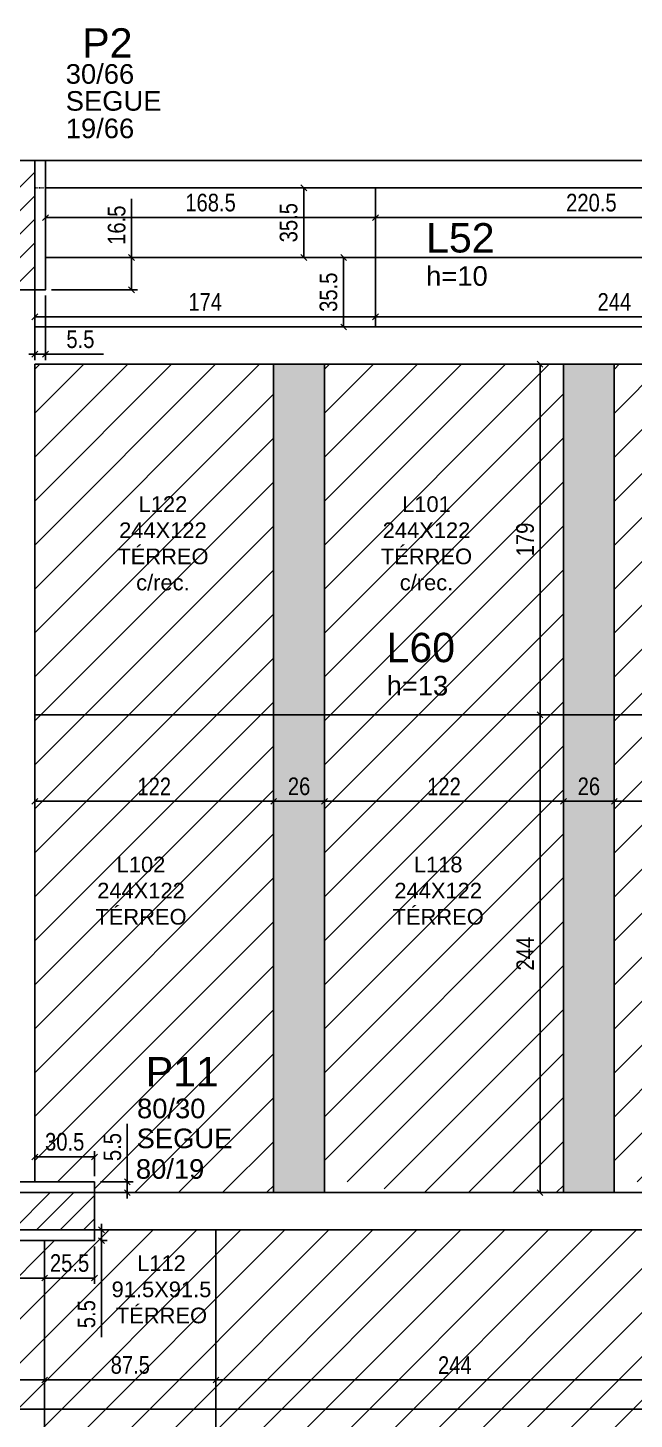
# Model space of a CAD drawing. Header units: millimetres. Extents: x 3753 to 7374, y 1906 to 3298.
# Drawn here: x 4261 to 4570, y 2582 to 3292 of the extents above; entities that cross this region are included whole.
import ezdxf

# ---------------------------------------------------------------- set-up
doc = ezdxf.new("R2010")
doc.units = ezdxf.units.MM
doc.linetypes.add('ESTILO_TQS_0004', pattern=[2, 0.5, -0.4, 0.1, -0.4, 0.1, -0.5])
for name, color, linetype in [('3', 3, 'Continuous'), ('4', 4, 'Continuous'), ('7', 7, 'Continuous'), ('AUX00', 7, 'Continuous'), ('Painéis', 200, 'Continuous')]:
    doc.layers.add(name, color=color, linetype=linetype)
doc.layers.add('Hachura', color=251, linetype='Continuous', lineweight=9)
doc.layers.add('REAPROVEITAMENTO', color=251, linetype='Continuous', lineweight=9)
doc.styles.add('COTA TECNICA-50', font='techl___.ttf', dxfattribs={"height": 9})
doc.styles.get("Standard").update_dxf_attribs({"font": 'arial.ttf'})
doc.dimstyles.new('COTA PAINEL-50', dxfattribs={"dimtxt": 9, "dimasz": 3, "dimexe": 3, "dimexo": 3, "dimgap": 3, "dimtad": 1, "dimdec": 1, "dimzin": 12, "dimdsep": 46, "dimtxsty": 'COTA TECNICA-50', "dimblk1": 'OBLIQUE', "dimblk2": 'OBLIQUE', "dimsah": 1, "dimcen": 0.9, "dimclrd": 4, "dimclre": 4, "dimclrt": 240, "dimadec": 1, "dimazin": 3, "dimtfac": 1, "dimtdec": 1, "dimtmove": 0, "dimatfit": 3, "dimfxl": 1, "dimtolj": 1, "dimtzin": 12, "dimarcsym": 0})

# ---------------------------------------------------------------- blocks, each defined once
blk = doc.blocks.new('_Oblique')
at = {"color": 0, "linetype": 'ByBlock', "lineweight": -2}
blk.add_line((-0.5, -0.5), (0.5, 0.5), dxfattribs=at)
blk = doc.blocks.new('*D4')
at = {"layer": 'Defpoints', "color": 0, "transparency": 16777216}
for p in [(4294.66, 2715.39), (4264.15, 2702.67), (4294.66, 2702.67)]:
    blk.add_point(p, dxfattribs=at)
at = {"layer": 'Painéis', "color": 4, "lineweight": -2, "transparency": 16777216}
for p, q in [((4264.15, 2705.67), (4264.15, 2718.39)), ((4264.15, 2715.39), (4294.66, 2715.39)), ((4294.66, 2705.67), (4294.66, 2718.39))]:
    blk.add_line(p, q, dxfattribs=at)
at = {"layer": 'Painéis', "color": 4, "lineweight": -2, "transparency": 16777216, "xscale": 3, "yscale": 3, "zscale": 3, "rotation": 180}
blk.add_blockref('_Oblique', (4264.15, 2715.39), dxfattribs=at)
at = {"layer": 'Painéis', "color": 4, "lineweight": -2, "transparency": 16777216, "xscale": 3, "yscale": 3, "zscale": 3}
blk.add_blockref('_Oblique', (4294.66, 2715.39), dxfattribs=at)
at = {"layer": 'Painéis', "color": 240, "transparency": 16777216, "insert": (4279.41, 2723.09), "char_height": 9, "attachment_point": 5, "style": 'COTA TECNICA-50'}
blk.add_mtext('\\A1;30.5', dxfattribs=at)
blk = doc.blocks.new('*D5')
at = {"layer": 'Defpoints', "color": 0, "transparency": 16777216}
for p in [(4294.66, 2702.67), (4311.4, 2702.67), (4294.66, 2697.17)]:
    blk.add_point(p, dxfattribs=at)
at = {"layer": 'Painéis', "color": 4, "lineweight": -2, "transparency": 16777216}
for p, q in [((4311.4, 2702.67), (4311.4, 2732.23)), ((4297.66, 2702.67), (4314.4, 2702.67)), ((4311.4, 2697.17), (4311.4, 2702.67)), ((4297.66, 2697.17), (4314.4, 2697.17)), ((4311.4, 2697.17), (4311.4, 2694.17))]:
    blk.add_line(p, q, dxfattribs=at)
at = {"layer": 'Painéis', "color": 4, "lineweight": -2, "transparency": 16777216, "xscale": 3, "yscale": 3, "zscale": 3}
for p, rotation in [((4311.4, 2702.67), 270), ((4311.4, 2697.17), 90)]:
    blk.add_blockref('_Oblique', p, dxfattribs=dict(at, rotation=rotation))
at = {"layer": 'Painéis', "color": 240, "transparency": 16777216, "insert": (4303.8, 2720.45), "char_height": 9, "attachment_point": 5, "rotation": 90, "style": 'COTA TECNICA-50'}
blk.add_mtext('\\A1;5.5', dxfattribs=at)
blk = doc.blocks.new('*D8')
at = {"layer": 'Defpoints', "color": 0, "transparency": 16777216}
for p in [(4264.14, 2897), (4264.14, 2896.99), (4386.13, 2897)]:
    blk.add_point(p, dxfattribs=at)
at = {"layer": 'Painéis', "color": 4, "lineweight": -2, "transparency": 16777216}
for p, q in [((4264.14, 2899.99), (4264.14, 2900)), ((4386.13, 2897), (4264.14, 2897))]:
    blk.add_line(p, q, dxfattribs=at)
at = {"layer": 'Painéis', "color": 4, "lineweight": -2, "transparency": 16777216, "xscale": 3, "yscale": 3, "zscale": 3, "rotation": 180}
blk.add_blockref('_Oblique', (4264.14, 2897), dxfattribs=at)
at = {"layer": 'Painéis', "color": 4, "lineweight": -2, "transparency": 16777216, "xscale": 3, "yscale": 3, "zscale": 3}
blk.add_blockref('_Oblique', (4386.13, 2897), dxfattribs=at)
at = {"layer": 'Painéis', "color": 240, "transparency": 16777216, "insert": (4325.14, 2904.56), "char_height": 9, "attachment_point": 5, "style": 'COTA TECNICA-50'}
blk.add_mtext('\\A1;122', dxfattribs=at)
blk = doc.blocks.new('*D75')
at = {"color": 4, "lineweight": -2, "transparency": 16777216}
blk.add_line((4600.66, 2601.54), (4356.66, 2601.54), dxfattribs=at)
at = {"layer": 'Defpoints', "color": 0, "transparency": 16777216}
for p in [(4356.66, 2601.54), (4356.66, 2601.54), (4600.66, 2601.54)]:
    blk.add_point(p, dxfattribs=at)
at = {"color": 4, "lineweight": -2, "transparency": 16777216, "xscale": 3, "yscale": 3, "zscale": 3, "rotation": 180}
blk.add_blockref('_Oblique', (4356.66, 2601.54), dxfattribs=at)
at = {"color": 4, "lineweight": -2, "transparency": 16777216, "xscale": 3, "yscale": 3, "zscale": 3}
blk.add_blockref('_Oblique', (4600.66, 2601.54), dxfattribs=at)
at = {"color": 240, "transparency": 16777216, "insert": (4478.66, 2609.11), "char_height": 9, "attachment_point": 5, "style": 'COTA TECNICA-50'}
blk.add_mtext('\\A1;244', dxfattribs=at)
blk = doc.blocks.new('*D275')
at = {"color": 4, "lineweight": -2, "transparency": 16777216}
for p, q in [((4356.66, 2601.54), (4269.16, 2601.54)), ((4269.16, 2599.17), (4269.16, 2598.54))]:
    blk.add_line(p, q, dxfattribs=at)
at = {"layer": 'Defpoints', "color": 0, "transparency": 16777216}
for p in [(4269.16, 2602.17), (4269.16, 2601.54), (4356.66, 2601.54)]:
    blk.add_point(p, dxfattribs=at)
at = {"color": 4, "lineweight": -2, "transparency": 16777216, "xscale": 3, "yscale": 3, "zscale": 3, "rotation": 180}
blk.add_blockref('_Oblique', (4269.16, 2601.54), dxfattribs=at)
at = {"color": 4, "lineweight": -2, "transparency": 16777216, "xscale": 3, "yscale": 3, "zscale": 3}
blk.add_blockref('_Oblique', (4356.66, 2601.54), dxfattribs=at)
at = {"color": 240, "transparency": 16777216, "insert": (4312.91, 2609.16), "char_height": 9, "attachment_point": 5, "style": 'COTA TECNICA-50'}
blk.add_mtext('\\A1;87.5', dxfattribs=at)
blk = doc.blocks.new('*D278')
at = {"color": 4, "lineweight": -2, "transparency": 16777216}
for p, q in [((4269.16, 2669.67), (4269.16, 2650.59)), ((4294.66, 2669.67), (4294.66, 2650.59)), ((4269.16, 2653.59), (4294.66, 2653.59))]:
    blk.add_line(p, q, dxfattribs=at)
at = {"layer": 'Defpoints', "color": 0, "transparency": 16777216}
for p in [(4269.16, 2672.67), (4294.66, 2672.67), (4294.66, 2653.59)]:
    blk.add_point(p, dxfattribs=at)
at = {"color": 4, "lineweight": -2, "transparency": 16777216, "xscale": 3, "yscale": 3, "zscale": 3, "rotation": 180}
blk.add_blockref('_Oblique', (4269.16, 2653.59), dxfattribs=at)
at = {"color": 4, "lineweight": -2, "transparency": 16777216, "xscale": 3, "yscale": 3, "zscale": 3}
blk.add_blockref('_Oblique', (4294.66, 2653.59), dxfattribs=at)
at = {"color": 240, "transparency": 16777216, "insert": (4281.91, 2661.19), "char_height": 9, "attachment_point": 5, "style": 'COTA TECNICA-50'}
blk.add_mtext('\\A1;25.5', dxfattribs=at)
blk = doc.blocks.new('*D279')
at = {"color": 4, "lineweight": -2, "transparency": 16777216}
for p, q in [((4298.17, 2678.17), (4298.17, 2681.17)), ((4297.66, 2678.17), (4301.17, 2678.17)), ((4297.66, 2672.67), (4301.17, 2672.67)), ((4298.17, 2678.17), (4298.17, 2672.67)), ((4298.17, 2672.67), (4298.17, 2623.36))]:
    blk.add_line(p, q, dxfattribs=at)
at = {"layer": 'Defpoints', "color": 0, "transparency": 16777216}
for p in [(4294.66, 2678.17), (4294.66, 2672.67), (4298.17, 2672.67)]:
    blk.add_point(p, dxfattribs=at)
at = {"color": 4, "lineweight": -2, "transparency": 16777216, "xscale": 3, "yscale": 3, "zscale": 3}
for p, rotation in [((4298.17, 2678.17), 270), ((4298.17, 2672.67), 90)]:
    blk.add_blockref('_Oblique', p, dxfattribs=dict(at, rotation=rotation))
at = {"color": 240, "transparency": 16777216, "insert": (4290.58, 2635.14), "char_height": 9, "attachment_point": 5, "rotation": 90, "style": 'COTA TECNICA-50'}
blk.add_mtext('\\A1;5.5', dxfattribs=at)
blk = doc.blocks.new('*D280')
at = {"color": 4, "lineweight": -2, "transparency": 16777216}
for p, q in [((4036.16, 2601.85), (4036.16, 2604.54)), ((4269.16, 2601.54), (4036.16, 2601.54)), ((4269.16, 2601.85), (4269.16, 2604.54))]:
    blk.add_line(p, q, dxfattribs=at)
at = {"layer": 'Defpoints', "color": 0, "transparency": 16777216}
for p in [(4036.16, 2601.54), (4036.16, 2598.85), (4269.16, 2598.85)]:
    blk.add_point(p, dxfattribs=at)
at = {"color": 4, "lineweight": -2, "transparency": 16777216, "xscale": 3, "yscale": 3, "zscale": 3, "rotation": 180}
blk.add_blockref('_Oblique', (4036.16, 2601.54), dxfattribs=at)
at = {"color": 4, "lineweight": -2, "transparency": 16777216, "xscale": 3, "yscale": 3, "zscale": 3}
blk.add_blockref('_Oblique', (4269.16, 2601.54), dxfattribs=at)
at = {"color": 240, "transparency": 16777216, "insert": (4152.66, 2609.24), "char_height": 9, "attachment_point": 5, "style": 'COTA TECNICA-50'}
blk.add_mtext('\\A1;233', dxfattribs=at)
blk = doc.blocks.new('*D282')
at = {"color": 4, "lineweight": -2, "transparency": 16777216}
for p, q in [((4214.66, 2669.67), (4214.66, 2650.59)), ((4269.16, 2669.67), (4269.16, 2650.59)), ((4269.16, 2653.59), (4214.66, 2653.59))]:
    blk.add_line(p, q, dxfattribs=at)
at = {"layer": 'Defpoints', "color": 0, "transparency": 16777216}
for p in [(4214.66, 2672.67), (4269.16, 2672.67), (4214.66, 2653.59)]:
    blk.add_point(p, dxfattribs=at)
at = {"color": 4, "lineweight": -2, "transparency": 16777216, "xscale": 3, "yscale": 3, "zscale": 3, "rotation": 180}
blk.add_blockref('_Oblique', (4214.66, 2653.59), dxfattribs=at)
at = {"color": 4, "lineweight": -2, "transparency": 16777216, "xscale": 3, "yscale": 3, "zscale": 3}
blk.add_blockref('_Oblique', (4269.16, 2653.59), dxfattribs=at)
at = {"color": 240, "transparency": 16777216, "insert": (4241.91, 2661.19), "char_height": 9, "attachment_point": 5, "style": 'COTA TECNICA-50'}
blk.add_mtext('\\A1;54.5', dxfattribs=at)
blk = doc.blocks.new('*D245')
at = {"layer": 'Defpoints', "color": 0, "transparency": 16777216}
for p in [(4386.13, 2897), (4412.13, 2897), (4412.13, 2897)]:
    blk.add_point(p, dxfattribs=at)
at = {"layer": 'Painéis', "color": 4, "lineweight": -2, "transparency": 16777216}
blk.add_line((4386.13, 2897), (4412.13, 2897), dxfattribs=at)
at = {"layer": 'Painéis', "color": 4, "lineweight": -2, "transparency": 16777216, "xscale": 3, "yscale": 3, "zscale": 3, "rotation": 180}
blk.add_blockref('_Oblique', (4386.13, 2897), dxfattribs=at)
at = {"layer": 'Painéis', "color": 4, "lineweight": -2, "transparency": 16777216, "xscale": 3, "yscale": 3, "zscale": 3}
blk.add_blockref('_Oblique', (4412.13, 2897), dxfattribs=at)
at = {"layer": 'Painéis', "color": 240, "transparency": 16777216, "insert": (4399.13, 2904.6), "char_height": 9, "attachment_point": 5, "style": 'COTA TECNICA-50'}
blk.add_mtext('\\A1;26', dxfattribs=at)
blk = doc.blocks.new('*D246')
at = {"layer": 'Defpoints', "color": 0, "transparency": 16777216}
for p in [(4412.13, 2897), (4534.13, 2897), (4534.13, 2897)]:
    blk.add_point(p, dxfattribs=at)
at = {"layer": 'Painéis', "color": 4, "lineweight": -2, "transparency": 16777216}
blk.add_line((4412.13, 2897), (4534.13, 2897), dxfattribs=at)
at = {"layer": 'Painéis', "color": 4, "lineweight": -2, "transparency": 16777216, "xscale": 3, "yscale": 3, "zscale": 3, "rotation": 180}
blk.add_blockref('_Oblique', (4412.13, 2897), dxfattribs=at)
at = {"layer": 'Painéis', "color": 4, "lineweight": -2, "transparency": 16777216, "xscale": 3, "yscale": 3, "zscale": 3}
blk.add_blockref('_Oblique', (4534.13, 2897), dxfattribs=at)
at = {"layer": 'Painéis', "color": 240, "transparency": 16777216, "insert": (4473.13, 2904.56), "char_height": 9, "attachment_point": 5, "style": 'COTA TECNICA-50'}
blk.add_mtext('\\A1;122', dxfattribs=at)
blk = doc.blocks.new('*D247')
at = {"layer": 'Defpoints', "color": 0, "transparency": 16777216}
for p in [(4534.13, 2897), (4560.13, 2897), (4560.13, 2897)]:
    blk.add_point(p, dxfattribs=at)
at = {"layer": 'Painéis', "color": 4, "lineweight": -2, "transparency": 16777216}
blk.add_line((4534.13, 2897), (4560.13, 2897), dxfattribs=at)
at = {"layer": 'Painéis', "color": 4, "lineweight": -2, "transparency": 16777216, "xscale": 3, "yscale": 3, "zscale": 3, "rotation": 180}
blk.add_blockref('_Oblique', (4534.13, 2897), dxfattribs=at)
at = {"layer": 'Painéis', "color": 4, "lineweight": -2, "transparency": 16777216, "xscale": 3, "yscale": 3, "zscale": 3}
blk.add_blockref('_Oblique', (4560.13, 2897), dxfattribs=at)
at = {"layer": 'Painéis', "color": 240, "transparency": 16777216, "insert": (4547.13, 2904.6), "char_height": 9, "attachment_point": 5, "style": 'COTA TECNICA-50'}
blk.add_mtext('\\A1;26', dxfattribs=at)
blk = doc.blocks.new('*D248')
at = {"layer": 'Defpoints', "color": 0, "transparency": 16777216}
for p in [(4560.13, 2897), (4682.16, 2897), (4682.16, 2897)]:
    blk.add_point(p, dxfattribs=at)
at = {"layer": 'Painéis', "color": 4, "lineweight": -2, "transparency": 16777216}
blk.add_line((4560.13, 2897), (4682.16, 2897), dxfattribs=at)
at = {"layer": 'Painéis', "color": 4, "lineweight": -2, "transparency": 16777216, "xscale": 3, "yscale": 3, "zscale": 3, "rotation": 180}
blk.add_blockref('_Oblique', (4560.13, 2897), dxfattribs=at)
at = {"layer": 'Painéis', "color": 4, "lineweight": -2, "transparency": 16777216, "xscale": 3, "yscale": 3, "zscale": 3}
blk.add_blockref('_Oblique', (4682.16, 2897), dxfattribs=at)
at = {"layer": 'Painéis', "color": 240, "transparency": 16777216, "insert": (4621.14, 2904.56), "char_height": 9, "attachment_point": 5, "style": 'COTA TECNICA-50'}
blk.add_mtext('\\A1;122', dxfattribs=at)
blk = doc.blocks.new('*D23')
at = {"layer": 'Defpoints', "color": 0, "transparency": 16777216}
for p in [(4522.2, 2941.17), (4522.2, 2941.17), (4522.2, 2697.17)]:
    blk.add_point(p, dxfattribs=at)
at = {"layer": 'Painéis', "color": 4, "lineweight": -2, "transparency": 16777216}
blk.add_line((4522.2, 2697.17), (4522.2, 2941.17), dxfattribs=at)
at = {"layer": 'Painéis', "color": 4, "lineweight": -2, "transparency": 16777216, "xscale": 3, "yscale": 3, "zscale": 3}
for p, rotation in [((4522.2, 2941.17), 90), ((4522.2, 2697.17), 270)]:
    blk.add_blockref('_Oblique', p, dxfattribs=dict(at, rotation=rotation))
at = {"layer": 'Painéis', "color": 240, "transparency": 16777216, "insert": (4514.63, 2819.17), "char_height": 9, "attachment_point": 5, "rotation": 90, "style": 'COTA TECNICA-50'}
blk.add_mtext('\\A1;244', dxfattribs=at)
blk = doc.blocks.new('*D24')
at = {"layer": 'Defpoints', "color": 0, "transparency": 16777216}
for p in [(4522.2, 3120.17), (4522.2, 3120.17), (4522.2, 2941.17)]:
    blk.add_point(p, dxfattribs=at)
at = {"layer": 'Painéis', "color": 4, "lineweight": -2, "transparency": 16777216}
blk.add_line((4522.2, 2941.17), (4522.2, 3120.17), dxfattribs=at)
at = {"layer": 'Painéis', "color": 4, "lineweight": -2, "transparency": 16777216, "xscale": 3, "yscale": 3, "zscale": 3}
for p, rotation in [((4522.2, 3120.17), 90), ((4522.2, 2941.17), 270)]:
    blk.add_blockref('_Oblique', p, dxfattribs=dict(at, rotation=rotation))
at = {"layer": 'Painéis', "color": 240, "transparency": 16777216, "insert": (4514.6, 3030.67), "char_height": 9, "attachment_point": 5, "rotation": 90, "style": 'COTA TECNICA-50'}
blk.add_mtext('\\A1;179', dxfattribs=at)
blk = doc.blocks.new('*D268')
at = {"layer": 'Defpoints', "color": 0, "transparency": 16777216}
for p in [(4269.66, 3174.67), (4313.57, 3174.67), (4269.66, 3158.17)]:
    blk.add_point(p, dxfattribs=at)
at = {"layer": 'Painéis', "color": 4, "lineweight": -2, "transparency": 16777216}
for p, q in [((4313.57, 3174.67), (4313.57, 3204.64)), ((4272.66, 3174.67), (4316.57, 3174.67)), ((4313.57, 3158.17), (4313.57, 3174.67)), ((4272.66, 3158.17), (4316.57, 3158.17))]:
    blk.add_line(p, q, dxfattribs=at)
at = {"layer": 'Painéis', "color": 4, "lineweight": -2, "transparency": 16777216, "xscale": 3, "yscale": 3, "zscale": 3}
for p, rotation in [((4313.57, 3174.67), 90), ((4313.57, 3158.17), 270)]:
    blk.add_blockref('_Oblique', p, dxfattribs=dict(at, rotation=rotation))
at = {"layer": 'Painéis', "color": 240, "transparency": 16777216, "insert": (4305.97, 3191.15), "char_height": 9, "attachment_point": 5, "rotation": 90, "style": 'COTA TECNICA-50'}
blk.add_mtext('\\A1;16.5', dxfattribs=at)
blk = doc.blocks.new('*D53')
at = {"layer": 'Defpoints', "color": 0, "transparency": 16777216}
for p in [(4264.16, 3158.17), (4269.66, 3158.17), (4269.66, 3125.26)]:
    blk.add_point(p, dxfattribs=at)
at = {"layer": 'Painéis', "color": 4, "lineweight": -2, "transparency": 16777216}
for p, q in [((4264.16, 3155.17), (4264.16, 3122.26)), ((4269.66, 3155.17), (4269.66, 3122.26)), ((4264.16, 3125.26), (4261.16, 3125.26)), ((4264.16, 3125.26), (4269.66, 3125.26)), ((4269.66, 3125.26), (4299.22, 3125.26))]:
    blk.add_line(p, q, dxfattribs=at)
at = {"layer": 'Painéis', "color": 4, "lineweight": -2, "transparency": 16777216, "xscale": 3, "yscale": 3, "zscale": 3}
blk.add_blockref('_Oblique', (4264.16, 3125.26), dxfattribs=at)
at = {"layer": 'Painéis', "color": 4, "lineweight": -2, "transparency": 16777216, "xscale": 3, "yscale": 3, "zscale": 3, "rotation": 180}
blk.add_blockref('_Oblique', (4269.66, 3125.26), dxfattribs=at)
at = {"layer": 'Painéis', "color": 240, "transparency": 16777216, "insert": (4287.44, 3132.86), "char_height": 9, "attachment_point": 5, "style": 'COTA TECNICA-50'}
blk.add_mtext('\\A1;5.5', dxfattribs=at)
blk = doc.blocks.new('*D270')
at = {"layer": 'Defpoints', "color": 0, "transparency": 16777216}
for p in [(4264.16, 3144.4), (4438.16, 3144.4), (4438.16, 3144.4)]:
    blk.add_point(p, dxfattribs=at)
at = {"layer": 'Painéis', "color": 4, "lineweight": -2, "transparency": 16777216}
blk.add_line((4264.16, 3144.4), (4438.16, 3144.4), dxfattribs=at)
at = {"layer": 'Painéis', "color": 4, "lineweight": -2, "transparency": 16777216, "xscale": 3, "yscale": 3, "zscale": 3, "rotation": 180}
blk.add_blockref('_Oblique', (4264.16, 3144.4), dxfattribs=at)
at = {"layer": 'Painéis', "color": 4, "lineweight": -2, "transparency": 16777216, "xscale": 3, "yscale": 3, "zscale": 3}
blk.add_blockref('_Oblique', (4438.16, 3144.4), dxfattribs=at)
at = {"layer": 'Painéis', "color": 240, "transparency": 16777216, "insert": (4351.16, 3151.96), "char_height": 9, "attachment_point": 5, "style": 'COTA TECNICA-50'}
blk.add_mtext('\\A1;174', dxfattribs=at)
blk = doc.blocks.new('*D55')
at = {"layer": 'Defpoints', "color": 0, "transparency": 16777216}
for p in [(4438.16, 3144.4), (4682.16, 3144.4), (4682.16, 3144.4)]:
    blk.add_point(p, dxfattribs=at)
at = {"layer": 'Painéis', "color": 4, "lineweight": -2, "transparency": 16777216}
blk.add_line((4438.16, 3144.4), (4682.16, 3144.4), dxfattribs=at)
at = {"layer": 'Painéis', "color": 4, "lineweight": -2, "transparency": 16777216, "xscale": 3, "yscale": 3, "zscale": 3, "rotation": 180}
blk.add_blockref('_Oblique', (4438.16, 3144.4), dxfattribs=at)
at = {"layer": 'Painéis', "color": 4, "lineweight": -2, "transparency": 16777216, "xscale": 3, "yscale": 3, "zscale": 3}
blk.add_blockref('_Oblique', (4682.16, 3144.4), dxfattribs=at)
at = {"layer": 'Painéis', "color": 240, "transparency": 16777216, "insert": (4560.16, 3151.96), "char_height": 9, "attachment_point": 5, "style": 'COTA TECNICA-50'}
blk.add_mtext('\\A1;244', dxfattribs=at)
blk = doc.blocks.new('*D56')
at = {"layer": 'Defpoints', "color": 0, "transparency": 16777216}
for p in [(4438.16, 3195.01), (4438.16, 3195.01), (4658.66, 3195.01)]:
    blk.add_point(p, dxfattribs=at)
at = {"layer": 'Painéis', "color": 4, "lineweight": -2, "transparency": 16777216}
blk.add_line((4658.66, 3195.01), (4438.16, 3195.01), dxfattribs=at)
at = {"layer": 'Painéis', "color": 4, "lineweight": -2, "transparency": 16777216, "xscale": 3, "yscale": 3, "zscale": 3, "rotation": 180}
blk.add_blockref('_Oblique', (4438.16, 3195.01), dxfattribs=at)
at = {"layer": 'Painéis', "color": 4, "lineweight": -2, "transparency": 16777216, "xscale": 3, "yscale": 3, "zscale": 3}
blk.add_blockref('_Oblique', (4658.66, 3195.01), dxfattribs=at)
at = {"layer": 'Painéis', "color": 240, "transparency": 16777216, "insert": (4548.41, 3202.61), "char_height": 9, "attachment_point": 5, "style": 'COTA TECNICA-50'}
blk.add_mtext('\\A1;220.5', dxfattribs=at)
blk = doc.blocks.new('*D57')
at = {"layer": 'Defpoints', "color": 0, "transparency": 16777216}
for p in [(4269.66, 3195.01), (4269.66, 3195.01), (4438.16, 3195.01)]:
    blk.add_point(p, dxfattribs=at)
at = {"layer": 'Painéis', "color": 4, "lineweight": -2, "transparency": 16777216}
blk.add_line((4438.16, 3195.01), (4269.66, 3195.01), dxfattribs=at)
at = {"layer": 'Painéis', "color": 4, "lineweight": -2, "transparency": 16777216, "xscale": 3, "yscale": 3, "zscale": 3, "rotation": 180}
blk.add_blockref('_Oblique', (4269.66, 3195.01), dxfattribs=at)
at = {"layer": 'Painéis', "color": 4, "lineweight": -2, "transparency": 16777216, "xscale": 3, "yscale": 3, "zscale": 3}
blk.add_blockref('_Oblique', (4438.16, 3195.01), dxfattribs=at)
at = {"layer": 'Painéis', "color": 240, "transparency": 16777216, "insert": (4353.91, 3202.63), "char_height": 9, "attachment_point": 5, "style": 'COTA TECNICA-50'}
blk.add_mtext('\\A1;168.5', dxfattribs=at)
blk = doc.blocks.new('*D58')
at = {"layer": 'Defpoints', "color": 0, "transparency": 16777216}
for p in [(4421.87, 3174.67), (4422.63, 3174.67), (4422.63, 3139.17)]:
    blk.add_point(p, dxfattribs=at)
at = {"layer": 'Painéis', "color": 4, "lineweight": -2, "transparency": 16777216}
for p, q in [((4419.63, 3174.67), (4418.87, 3174.67)), ((4421.87, 3139.17), (4421.87, 3174.67)), ((4419.63, 3139.17), (4418.87, 3139.17))]:
    blk.add_line(p, q, dxfattribs=at)
at = {"layer": 'Painéis', "color": 4, "lineweight": -2, "transparency": 16777216, "xscale": 3, "yscale": 3, "zscale": 3}
for p, rotation in [((4421.87, 3174.67), 90), ((4421.87, 3139.17), 270)]:
    blk.add_blockref('_Oblique', p, dxfattribs=dict(at, rotation=rotation))
at = {"layer": 'Painéis', "color": 240, "transparency": 16777216, "insert": (4414.17, 3156.92), "char_height": 9, "attachment_point": 5, "rotation": 90, "style": 'COTA TECNICA-50'}
blk.add_mtext('\\A1;35.5', dxfattribs=at)
blk = doc.blocks.new('*D59')
at = {"layer": 'Defpoints', "color": 0, "transparency": 16777216}
for p in [(4401.5, 3210.17), (4403.38, 3210.17), (4403.38, 3174.67)]:
    blk.add_point(p, dxfattribs=at)
at = {"layer": 'Painéis', "color": 4, "lineweight": -2, "transparency": 16777216}
for p, q in [((4400.38, 3210.17), (4398.5, 3210.17)), ((4401.5, 3174.67), (4401.5, 3210.17)), ((4400.38, 3174.67), (4398.5, 3174.67))]:
    blk.add_line(p, q, dxfattribs=at)
at = {"layer": 'Painéis', "color": 4, "lineweight": -2, "transparency": 16777216, "xscale": 3, "yscale": 3, "zscale": 3}
for p, rotation in [((4401.5, 3210.17), 90), ((4401.5, 3174.67), 270)]:
    blk.add_blockref('_Oblique', p, dxfattribs=dict(at, rotation=rotation))
at = {"layer": 'Painéis', "color": 240, "transparency": 16777216, "insert": (4393.8, 3192.42), "char_height": 9, "attachment_point": 5, "rotation": 90, "style": 'COTA TECNICA-50'}
blk.add_mtext('\\A1;35.5', dxfattribs=at)

msp = doc.modelspace()

# ---------------------------------------------------------------- hatches: boundary and pattern name
at = {"layer": 'Hachura', "linetype": 'ByBlock'}
h = msp.add_hatch(color=256, dxfattribs=at)
h.dxf.hatch_style = 1
h.paths.add_polyline_path([(4412.13, 3120.18), (4386.13, 3120.17), (4386.13, 2697.17), (4412.13, 2697.18)])
h = msp.add_hatch(color=256, dxfattribs=at)
h.dxf.hatch_style = 1
h.paths.add_polyline_path([(4560.13, 3120.18), (4534.13, 3120.17), (4534.13, 2697.17), (4560.13, 2697.18)])
at = {"layer": 'REAPROVEITAMENTO', "linetype": 'ByBlock'}
h = msp.add_hatch(dxfattribs=at)
h.set_pattern_fill('ANSI31', color=256, scale=5, style=2)
h.set_pattern_definition([(45, (-2152.602, 944.047), (-11.22532, 11.22532), [])])
h.paths.add_polyline_path([(4264.16, 2702.67), (4294.66, 2702.67), (4294.66, 2697.35), (4386.2, 2697.35), (4386.2, 3120.17), (4264.16, 3120.17)])
h = msp.add_hatch(dxfattribs=at)
h.set_pattern_fill('ANSI31', color=256, scale=5, style=2)
h.set_pattern_definition([(45, (-2004.615, 944.047), (-11.22532, 11.22532), [])])
h.paths.add_polyline_path([(4412.14, 2702.67), (4442.64, 2702.67), (4442.64, 2697.35), (4534.19, 2697.35), (4534.18, 3120.17), (4412.13, 3120.17)])
h = msp.add_hatch(dxfattribs=at)
h.set_pattern_fill('ANSI31', color=256, scale=5, style=2)
h.set_pattern_definition([(45, (-1856.615, 944.047), (-11.22532, 11.22532), [])])
h.paths.add_polyline_path([(4679.66, 2776.17), (4682.19, 2776.17), (4682.19, 3120.17), (4560.14, 3120.17), (4560.14, 2702.67), (4590.64, 2702.67), (4590.64, 2697.35), (4679.66, 2697.35)])
h = msp.add_hatch(dxfattribs=at)
h.set_pattern_fill('ANSI31', color=256, scale=5, style=2)
h.set_pattern_definition([(45, (2308.955, 1066.706), (-11.22532, 11.22532), [])])
h.paths.add_polyline_path([(7175.16, 2566.67), (6449.16, 2566.67), (6449.16, 2586.67), (7170.16, 2586.67), (7170.16, 2678.17), (5168.66, 2677.67), (5168.66, 2672.17), (5088.66, 2672.17), (5088.66, 2678.17), (4294.66, 2678.17), (4294.66, 2672.67), (4214.66, 2672.67), (4214.66, 2678.17), (4036.16, 2678.17), (4036.16, 2526.17), (4214.66, 2526.17), (4214.66, 2531.67), (4294.66, 2531.67), (4294.66, 2526.17), (5083.66, 2526.17), (5083.66, 2533.17), (5173.66, 2533.17), (5173.66, 2526.17), (6449.16, 2526.17), (6449.16, 2477.17), (7175.16, 2477.17)])

# ---------------------------------------------------------------- linework, layer by layer
at = {"layer": '3', "linetype": 'Continuous'}
for p, q in [((4245.16, 3199.21), (4264.16, 3218.21)), ((4269.66, 3224.17), (4682.16, 3224.17)), ((4245.16, 3187.19), (4264.16, 3206.19)), ((4269.66, 3210.17), (4658.66, 3210.17)), ((4245.16, 3175.17), (4264.16, 3194.17)), ((4245.16, 3163.15), (4264.16, 3182.15)), ((4252.19, 3158.17), (4264.16, 3170.13)), ((4253.02, 2678.17), (4272.02, 2697.17)), ((4265.05, 2678.17), (4284.05, 2697.17)), ((4277.07, 2678.17), (4294.66, 2695.75)), ((4289.09, 2678.17), (4294.66, 2683.73))]:
    msp.add_line(p, q, dxfattribs=at)
at = {"layer": '3', "linetype": 'ESTILO_TQS_0004'}
msp.add_line((4264.16, 3210.17), (4269.66, 3210.17), dxfattribs=at)
at = {"layer": '3', "linetype": 'Continuous'}
for points in [[(4264.16, 3139.17), (4264.16, 3158.17)], [(4682.16, 3139.17), (4264.16, 3139.17)], [(4264.16, 3120.17), (4682.16, 3120.17)], [(4264.16, 2702.67), (4264.16, 3120.17)], [(4679.66, 2697.17), (4294.66, 2697.17)], [(4294.66, 2678.17), (4679.66, 2678.17)]]:
    msp.add_lwpolyline(points, dxfattribs=at)
at = {"layer": '7', "linetype": 'Continuous'}
for points in [[(4245.16, 3158.17), (4264.16, 3158.17), (4264.16, 3224.17), (4245.16, 3224.17), (4245.16, 3158.17)], [(4269.66, 3224.17), (4264.16, 3224.17), (4264.16, 3158.17), (4269.66, 3158.17), (4269.66, 3224.17)], [(4294.66, 2702.67), (4214.66, 2702.67), (4214.66, 2697.17), (4294.66, 2697.17), (4294.66, 2702.67)], [(4214.66, 2678.17), (4294.66, 2678.17), (4294.66, 2697.17), (4214.66, 2697.17), (4214.66, 2678.17)], [(4294.66, 2678.17), (4214.66, 2678.17), (4214.66, 2672.67), (4294.66, 2672.67), (4294.66, 2678.17)]]:
    msp.add_lwpolyline(points, dxfattribs=at)
at = {"layer": 'Painéis'}
for p, q in [((4438.16, 3210.17), (4438.16, 3139.17)), ((4269.66, 3174.67), (4658.66, 3174.67)), ((4386.13, 3120.17), (4386.13, 2697.19)), ((4412.13, 3120.17), (4412.13, 2697.19)), ((4534.13, 3120.17), (4534.13, 2697.19)), ((4560.13, 3120.17), (4560.13, 2697.19)), ((4682.16, 2941.19), (4264.14, 2941.19)), ((4269.16, 2672.67), (4269.16, 2531.67)), ((4356.66, 2678.17), (4356.66, 2526.17)), ((4036.16, 2586.67), (7175.16, 2586.67))]:
    msp.add_line(p, q, dxfattribs=at)

# ---------------------------------------------------------------- texts
at = {"layer": '3', "linetype": 'Continuous'}
for s, p in [('30/66', (4279.96, 3263.37)), ('SEGUE', (4279.96, 3249.6)), ('19/66', (4279.96, 3235.57)), ('h=10', (4464.01, 3160.2)), ('h=13', (4443.84, 2951.02)), ('80/30', (4316.35, 2735.15)), ('SEGUE', (4316.15, 2719.88)), ('80/19', (4315.78, 2704.27))]:
    msp.add_text(s, height=10, dxfattribs=at).set_placement(p)
at = {"layer": '4', "linetype": 'Continuous'}
for s, p in [('P2', (4288.41, 3276.69)), ('L52', (4464.01, 3177.2)), ('L60', (4443.84, 2968.02)), ('P11', (4320.82, 2751.41))]:
    msp.add_text(s, height=15, dxfattribs=at).set_placement(p)
at = {"layer": 'AUX00', "char_height": 8, "attachment_point": 1}
for s, insert in [('\\pxqc;L122 ^J244X122^JTÉRREO^Jc/rec.', (4268.03, 3052.72)), ('\\pxqc;L101 ^J244X122^JTÉRREO^Jc/rec.', (4402.65, 3052.72)), ('\\pxqc;L102 ^J244X122^JTÉRREO', (4256.82, 2868.71)), ('\\pxqc;L118 ^J244X122^JTÉRREO', (4408.62, 2868.71)), ('\\pxqc;L112^J91.5X91.5^JTÉRREO', (4267.29, 2665.14))]:
    msp.add_mtext_dynamic_manual_height_columns(s, width=123.1041, gutter_width=12.5, heights=[0], dxfattribs=dict(at, insert=insert))

# ---------------------------------------------------------------- dimensions: what is measured, and where the dimension line sits
dim = msp.add_linear_dim(base=(4298.17, 2672.67), p1=(4294.66, 2678.17), p2=(4294.66, 2672.67), angle=90, dimstyle='COTA PAINEL-50')
dim.commit()
dim.dimension.update_dxf_attribs({"geometry": '*D279', "text_midpoint": (4298.17, 2635.14), "dimtype": 160})
for base, p1, p2, picture, middle in [((4214.66, 2653.59), (4269.16, 2672.67), (4214.66, 2672.67), '*D282', (4241.91, 2661.19)), ((4036.16, 2601.54), (4269.16, 2598.85), (4036.16, 2598.85), '*D280', (4152.66, 2609.24)), ((4269.16, 2601.54), (4356.66, 2601.54), (4269.16, 2602.17), '*D275', (4312.91, 2609.16)), ((4356.66, 2601.54), (4600.66, 2601.54), (4356.66, 2601.54), '*D75', (4478.66, 2609.11))]:
    dim = msp.add_linear_dim(base=base, p1=p1, p2=p2, dimstyle='COTA PAINEL-50')
    dim.commit()
    dim.dimension.update_dxf_attribs({"geometry": picture, "text_midpoint": middle})
dim = msp.add_linear_dim(base=(4294.66, 2653.59), p1=(4269.16, 2672.67), p2=(4294.66, 2672.67), dimstyle='COTA PAINEL-50')
dim.commit()
dim.dimension.update_dxf_attribs({"geometry": '*D278', "text_midpoint": (4281.91, 2653.59), "dimtype": 160})
at = {"layer": 'Painéis'}
for base, p1, p2, picture, middle in [((4401.5, 3210.17), (4403.38, 3174.67), (4403.38, 3210.17), '*D59', (4393.8, 3192.42)), ((4313.57, 3174.67), (4269.66, 3158.17), (4269.66, 3174.67), '*D268', (4305.97, 3191.15)), ((4421.87, 3174.67), (4422.63, 3139.17), (4422.63, 3174.67), '*D58', (4414.17, 3156.92)), ((4522.2, 3120.17), (4522.2, 2941.17), (4522.2, 3120.17), '*D24', (4514.6, 3030.67)), ((4522.2, 2941.17), (4522.2, 2697.17), (4522.2, 2941.17), '*D23', (4514.63, 2819.17)), ((4311.4, 2702.67), (4294.66, 2697.17), (4294.66, 2702.67), '*D5', (4303.8, 2720.45))]:
    dim = msp.add_linear_dim(base=base, p1=p1, p2=p2, angle=90, dimstyle='COTA PAINEL-50', dxfattribs=at)
    dim.commit()
    dim.dimension.update_dxf_attribs({"geometry": picture, "text_midpoint": middle})
for base, p1, p2, picture, middle in [((4269.66, 3195.01), (4438.16, 3195.01), (4269.66, 3195.01), '*D57', (4353.91, 3202.63)), ((4438.16, 3195.01), (4658.66, 3195.01), (4438.16, 3195.01), '*D56', (4548.41, 3202.61)), ((4438.16, 3144.4), (4264.16, 3144.4), (4438.16, 3144.4), '*D270', (4351.16, 3151.96)), ((4682.16, 3144.4), (4438.16, 3144.4), (4682.16, 3144.4), '*D55', (4560.16, 3151.96)), ((4412.13, 2897), (4386.13, 2897), (4412.13, 2897), '*D245', (4399.13, 2904.6))]:
    dim = msp.add_linear_dim(base=base, p1=p1, p2=p2, dimstyle='COTA PAINEL-50', dxfattribs=at)
    dim.commit()
    dim.dimension.update_dxf_attribs({"geometry": picture, "text_midpoint": middle})
for base, p1, p2, picture, middle in [((4269.66, 3125.26), (4264.16, 3158.17), (4269.66, 3158.17), '*D53', (4287.44, 3125.26)), ((4294.66, 2715.39), (4264.15, 2702.67), (4294.66, 2702.67), '*D4', (4279.41, 2715.39))]:
    dim = msp.add_linear_dim(base=base, p1=p1, p2=p2, dimstyle='COTA PAINEL-50', dxfattribs=at)
    dim.commit()
    dim.dimension.update_dxf_attribs({"geometry": picture, "text_midpoint": middle, "dimtype": 160})
for base, p1, p2, picture, middle in [((4264.14, 2897), (4386.13, 2897), (4264.14, 2896.99), '*D8', (4325.14, 2904.56)), ((4534.13, 2897), (4412.13, 2897), (4534.13, 2897), '*D246', (4473.13, 2904.56)), ((4560.13, 2897), (4534.13, 2897), (4560.13, 2897), '*D247', (4547.13, 2904.6)), ((4682.16, 2897), (4560.13, 2897), (4682.16, 2897), '*D248', (4621.14, 2904.56))]:
    dim = msp.add_linear_dim(base=base, p1=p1, p2=p2, dimstyle='COTA PAINEL-50', override={"dimtmove": 1}, dxfattribs=at)
    dim.commit()
    dim.dimension.update_dxf_attribs({"geometry": picture, "text_midpoint": middle})

doc.saveas('drawing.dxf')
